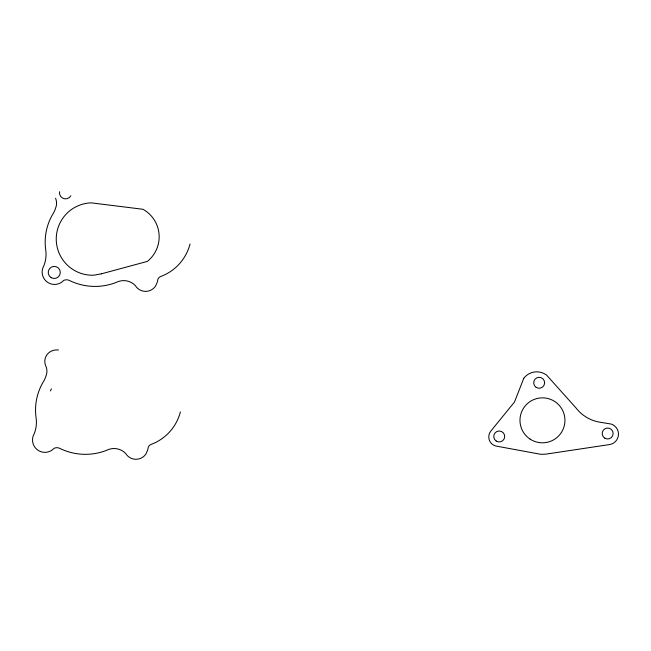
<?xml version="1.0" encoding="UTF-8"?>
<svg xmlns="http://www.w3.org/2000/svg" width="651" height="651" viewBox="0 0 651 651"><rect width="100%" height="100%" fill="white"/><g stroke="black" fill="none" stroke-linecap="round" stroke-linejoin="round"><path stroke-width="0.98" d="M190.019 243.995L189.718 245.175A47.238 47.238 0 0 1 162.848 275.666A86.388 86.388 0 0 0 160.439 276.642A4.557 4.557 0 0 0 157.729 280.076A19.27 19.27 0 0 1 157.127 282.591L155.524 286.147A11.995 11.995 0 0 1 145.295 291.388L142.927 291.087A11.995 11.995 0 0 1 135.359 285.626A16.039 16.039 0 0 0 117.432 281.883L115.544 282.68A58.118 58.118 0 0 1 69.38 280.451A6.477 6.477 0 0 0 63.66 280.451A12.393 12.393 0 0 1 43.91 265.689A30.784 30.784 0 0 0 45.741 250.008A55.18 55.18 0 0 1 52.08 215.408L52.991 213.87A28.734 28.734 0 0 0 56.458 204.984A13.94 13.94 0 0 0 56.01 199.54L55.571 198.238M180.376 411.912L180.075 413.092A47.238 47.238 0 0 1 153.213 443.575A86.388 86.388 0 0 0 150.804 444.56A4.557 4.557 0 0 0 148.094 447.994A19.27 19.27 0 0 1 147.492 450.508L145.881 454.064A11.995 11.995 0 0 1 135.66 459.297L133.292 459.004A11.995 11.995 0 0 1 125.724 453.544A16.039 16.039 0 0 0 107.797 449.792L105.91 450.598A58.118 58.118 0 0 1 59.746 448.36A6.477 6.477 0 0 0 54.025 448.36A12.393 12.393 0 0 1 34.275 433.599A30.784 30.784 0 0 0 36.106 417.926A55.18 55.18 0 0 1 42.445 383.325L43.357 381.787A28.734 28.734 0 0 0 46.815 372.901A13.94 13.94 0 0 0 46.376 367.449L45.367 364.902A11.238 11.238 0 0 1 45.765 356.846L46.766 355.047A11.238 11.238 0 0 1 51.453 351.133L51.99 350.873A12.605 12.605 0 0 1 58.509 350.026M50.339 390.925L51.462 388.834M70.845 195.756A6.071 6.071 0 0 1 59.566 191.703M523.803 378.231L514.493 402.009L491.049 430.824A9.383 9.383 0 0 0 495.582 445.976L540.558 454.268A40.688 40.688 0 0 0 546.767 454.007L609.401 444.592A10.579 10.579 0 0 0 611.159 424.053L599.84 422.19A37.815 37.815 0 0 1 576.07 408.014L546.571 375.082A16.365 16.365 0 0 0 523.803 378.231M101.572 273.786L93.72 275.218A36.212 36.212 0 0 1 56.263 240.333A36.212 36.212 0 0 1 91.107 202.843L142.992 209.28A31.517 31.517 0 0 1 147.362 261.401L101.572 273.786M530.052 439.083A22.484 22.484 0 0 0 564.905 421.702A22.484 22.484 0 0 0 532.42 400.21A22.484 22.484 0 0 0 530.052 439.083M496.192 441.028A5.468 5.468 0 0 0 504.688 436.837A5.468 5.468 0 0 0 496.811 431.572A5.468 5.468 0 0 0 496.192 441.028M536.123 387.329A5.468 5.468 0 0 0 544.618 383.138A5.468 5.468 0 0 0 536.741 377.873A5.468 5.468 0 0 0 536.123 387.329M604.852 438.196A5.468 5.468 0 0 0 613.136 433.59A5.468 5.468 0 0 0 605.007 428.724A5.468 5.468 0 0 0 604.852 438.196M51.095 277.595A6.046 6.046 0 0 0 60.299 272.606A6.046 6.046 0 0 0 51.38 267.122A6.046 6.046 0 0 0 51.095 277.595"/></g></svg>
